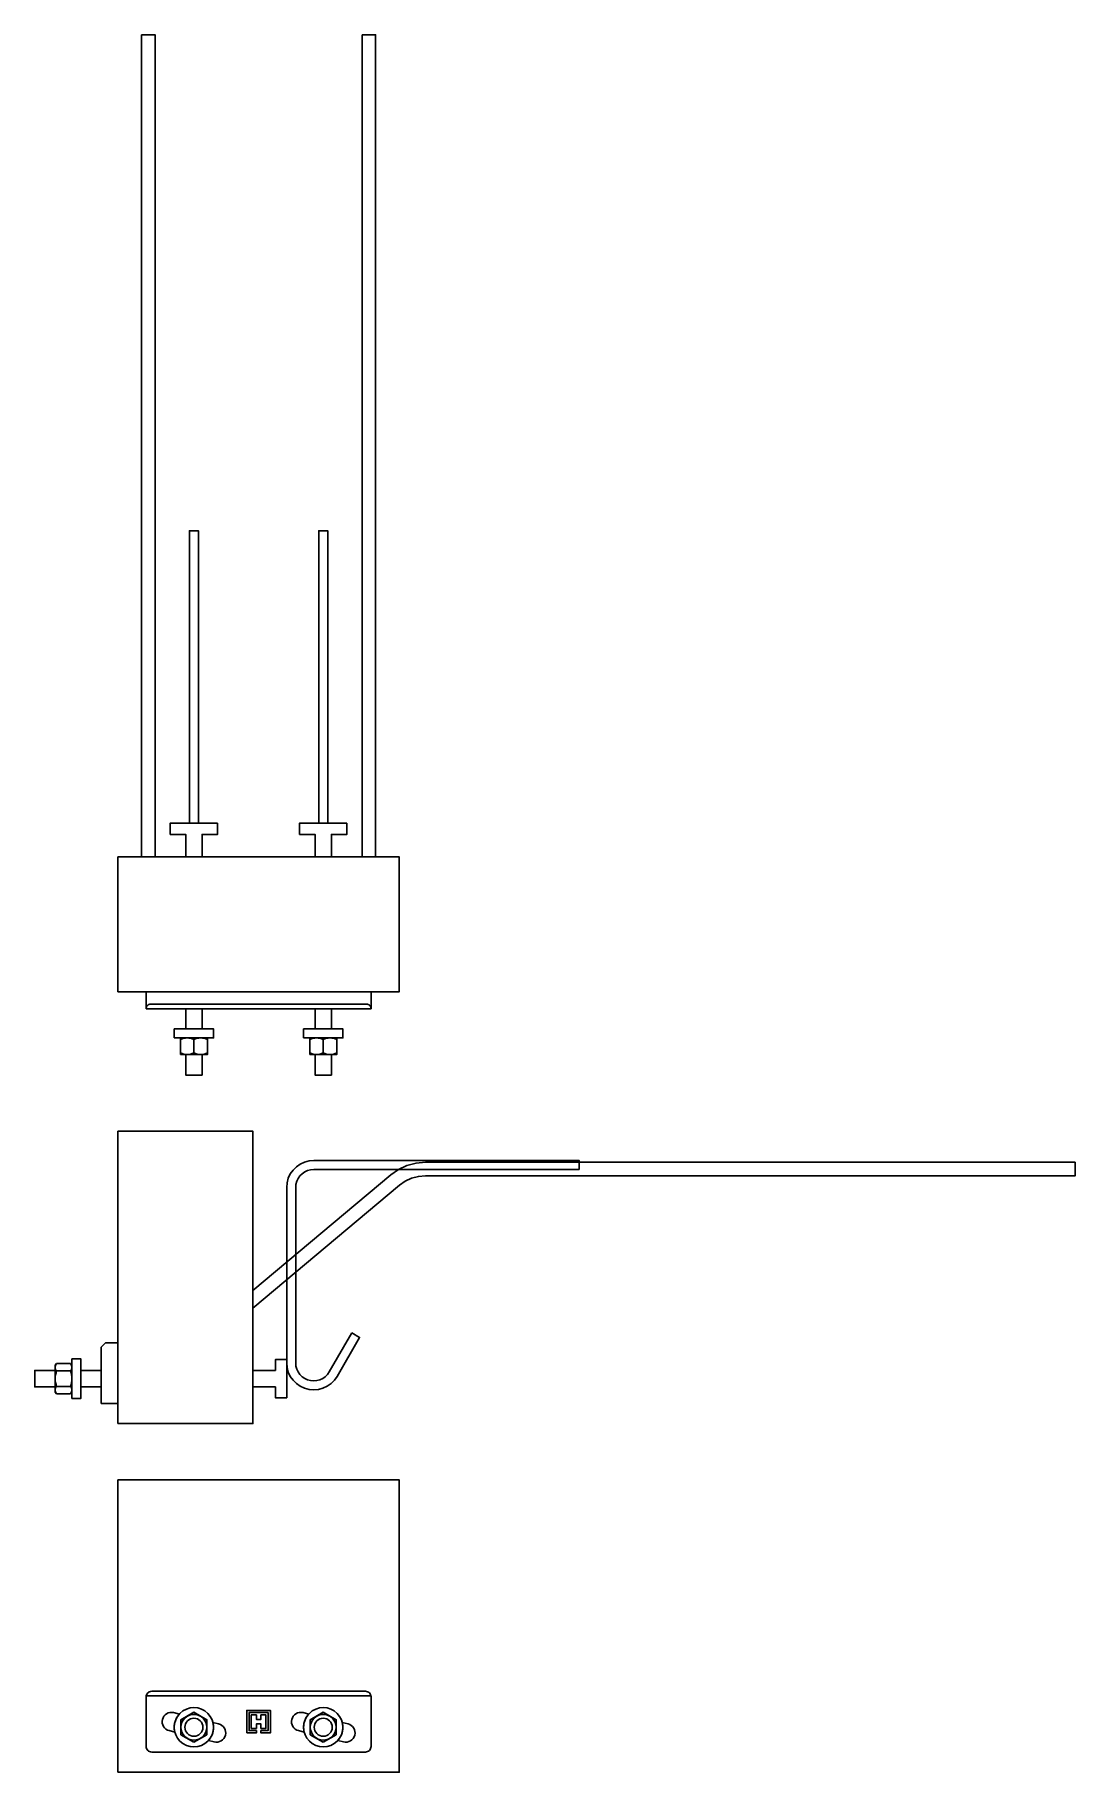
# Model space of a CAD drawing. Extents: x -74 to 851, y -694 to 851.
import ezdxf

# ---------------------------------------------------------------- set-up
doc = ezdxf.new("R2010")
doc.units = 0
doc.layers.add('Halfen', color=7, linetype='CONTINUOUS')

msp = doc.modelspace()

# ---------------------------------------------------------------- linework, layer by layer
at = {"layer": 'Halfen', "color": 7}
for p, q in [((67.5, -55.8), (67.5, -41)), ((182.5, -55.8), (182.5, -41)), ((-55.8, -337.072), (-41, -337.072)), ((-55.8, -350.928), (-41, -350.928)), ((25.101, -626), (224.899, -626))]:
    msp.add_line(p, q, dxfattribs=at)
for points in [[(21, 851.065), (21, 120), (33, 120), (33, 851.065)], [(217, 851.065), (217, 120), (229, 120), (229, 851.065)], [(71.5, 150), (71.5, 410), (63.5, 410), (63.5, 150)], [(186.5, 150), (186.5, 410), (178.5, 410), (178.5, 150)], [(88.5, 150), (46.5, 150), (46.5, 140), (60.175, 140), (60.175, 120), (74.825, 120), (74.825, 140), (88.5, 140)], [(203.5, 150), (161.5, 150), (161.5, 140), (175.175, 140), (175.175, 120), (189.825, 120), (189.825, 140), (203.5, 140)], [(0, 0), (250, 0), (250, 120), (0, 120)], [(25, -15), (225, -15), (225, 0), (25, 0)], [(74.825, -15), (60.175, -15), (60.175, -33), (74.825, -33)], [(189.825, -15), (175.175, -15), (175.175, -33), (189.825, -33)], [(50, -41), (85, -41), (85, -33), (50, -33)], [(55.5, -55.8), (79.5, -55.8), (79.5, -41), (55.5, -41)], [(165, -41), (200, -41), (200, -33), (165, -33)], [(170.5, -55.8), (194.5, -55.8), (194.5, -41), (170.5, -41)], [(74.825, -55.8), (60.175, -55.8), (60.175, -74), (74.825, -74)], [(189.825, -55.8), (175.175, -55.8), (175.175, -74), (189.825, -74)], [(0, -384), (120, -384), (120, -124), (0, -124)], [(851.065, -151.596), (273.352, -151.596), (265.016, -152.326), (256.935, -154.491), (249.352, -158.027), (242.498, -162.826), (120, -265.614), (120, -281.279), (250.211, -172.019), (255.352, -168.419), (261.039, -165.767), (267.1, -164.143), (273.352, -163.596), (851.065, -163.596)], [(207.856, -303.359), (187.856, -338), (186.257, -340.285), (184.285, -342.257), (182, -343.856), (179.472, -345.035), (176.778, -345.757), (174, -346), (171.222, -345.757), (168.528, -345.035), (166, -343.856), (163.715, -342.257), (161.743, -340.285), (160.144, -338), (158.965, -335.472), (158.243, -332.778), (158, -330), (158, -174), (158.243, -171.222), (158.965, -168.528), (160.144, -166), (161.743, -163.715), (163.715, -161.743), (166, -160.144), (168.528, -158.965), (171.222, -158.243), (174, -158), (410, -158), (410, -150), (174, -150), (169.832, -150.365), (165.792, -151.447), (162, -153.215), (158.573, -155.615), (155.615, -158.573), (153.215, -162), (151.447, -165.792), (150.365, -169.832), (150, -174), (150, -330), (150.365, -334.168), (151.447, -338.208), (153.215, -342), (155.615, -345.427), (158.573, -348.385), (162, -350.785), (165.792, -352.553), (169.832, -353.635), (174, -354), (178.168, -353.635), (182.208, -352.553), (186, -350.785), (189.427, -348.385), (192.385, -345.427), (194.785, -342), (214.785, -307.359)], [(-15, -366), (0, -366), (0, -312), (-11, -312), (-15, -316)], [(-55.8, -336.675), (-74, -336.675), (-74, -351.325), (-55.8, -351.325)], [(-54.566, -357.375), (-42.234, -357.375), (-41, -356.141), (-41, -331.859), (-42.234, -330.625), (-54.566, -330.625), (-55.8, -331.859), (-55.8, -356.141)], [(-41, -361.5), (-33, -361.5), (-33, -326.5), (-41, -326.5)], [(-15, -336.675), (-33, -336.675), (-33, -351.325), (-15, -351.325)], [(150, -327), (140, -327), (140, -336.675), (120, -336.675), (120, -351.325), (140, -351.325), (140, -361), (150, -361)], [(0, -694), (250, -694), (250, -434), (0, -434)], [(25, -671), (25.096, -671.975), (25.381, -672.913), (25.843, -673.778), (26.464, -674.536), (27.222, -675.157), (28.087, -675.619), (29.025, -675.904), (30, -676), (220, -676), (220.975, -675.904), (221.913, -675.619), (222.778, -675.157), (223.536, -674.536), (224.157, -673.778), (224.619, -672.913), (224.904, -671.975), (225, -671), (225, -627), (224.904, -626.025), (224.619, -625.087), (224.157, -624.222), (223.536, -623.464), (222.778, -622.843), (221.913, -622.381), (220.975, -622.096), (220, -622), (30, -622), (29.025, -622.096), (28.087, -622.381), (27.222, -622.843), (26.464, -623.464), (25.843, -624.222), (25.381, -625.087), (25.096, -626.025), (25, -627)], [(47.896, -640.76), (46.281, -640.841), (44.712, -641.235), (43.251, -641.928), (41.953, -642.893), (40.868, -644.093), (40.038, -645.481), (39.495, -647.004), (39.26, -648.604), (39.341, -650.219), (39.735, -651.788), (40.428, -653.249), (41.393, -654.547), (42.593, -655.632), (43.981, -656.462), (45.504, -657.005), (50.549, -658.263), (50.336, -657.414), (50.084, -655.715), (50, -654), (50.084, -652.285), (50.336, -650.586), (50.754, -648.92), (51.332, -647.303), (52.066, -645.751), (52.949, -644.278), (53.972, -642.898), (54.554, -642.256), (49.496, -640.995)], [(85, -654), (84.664, -650.586), (83.668, -647.303), (82.051, -644.278), (79.874, -641.626), (77.222, -639.449), (74.197, -637.832), (70.914, -636.836), (67.5, -636.5), (64.086, -636.836), (60.803, -637.832), (57.778, -639.449), (55.126, -641.626), (52.949, -644.278), (51.332, -647.303), (50.336, -650.586), (50, -654), (50.336, -657.414), (51.332, -660.697), (52.949, -663.722), (55.126, -666.374), (57.778, -668.551), (60.803, -670.168), (64.086, -671.164), (67.5, -671.5), (70.914, -671.164), (74.197, -670.168), (77.222, -668.551), (79.874, -666.374), (82.051, -663.722), (83.668, -660.697), (84.664, -657.414)], [(67.5, -667.375), (79.083, -660.688), (79.083, -647.312), (67.5, -640.625), (55.917, -647.312), (55.917, -660.688)], [(114.5, -659), (123, -659), (123, -657), (116.5, -657), (116.5, -641), (133.5, -641), (133.5, -657), (127, -657), (127, -659), (135.5, -659), (135.5, -639), (114.5, -639)], [(118.5, -655), (123, -655), (123, -651), (127, -651), (127, -655), (131.5, -655), (131.5, -643), (127, -643), (127, -647), (123, -647), (123, -643), (118.5, -643)], [(162.896, -640.76), (161.281, -640.841), (159.712, -641.235), (158.251, -641.928), (156.953, -642.893), (155.868, -644.093), (155.038, -645.481), (154.495, -647.004), (154.26, -648.604), (154.341, -650.219), (154.735, -651.788), (155.428, -653.249), (156.393, -654.547), (157.593, -655.632), (158.981, -656.462), (160.504, -657.005), (165.549, -658.263), (165.336, -657.414), (165.084, -655.715), (165, -654), (165.084, -652.285), (165.336, -650.586), (165.754, -648.92), (166.332, -647.303), (167.066, -645.751), (167.949, -644.278), (168.972, -642.898), (169.554, -642.256), (164.496, -640.995)], [(200, -654), (199.664, -650.586), (198.668, -647.303), (197.051, -644.278), (194.874, -641.626), (192.222, -639.449), (189.197, -637.832), (185.914, -636.836), (182.5, -636.5), (179.086, -636.836), (175.803, -637.832), (172.778, -639.449), (170.126, -641.626), (167.949, -644.278), (166.332, -647.303), (165.336, -650.586), (165, -654), (165.336, -657.414), (166.332, -660.697), (167.949, -663.722), (170.126, -666.374), (172.778, -668.551), (175.803, -670.168), (179.086, -671.164), (182.5, -671.5), (185.914, -671.164), (189.197, -670.168), (192.222, -668.551), (194.874, -666.374), (197.051, -663.722), (198.668, -660.697), (199.664, -657.414)], [(182.5, -667.375), (194.083, -660.688), (194.083, -647.312), (182.5, -640.625), (170.917, -647.312), (170.917, -660.688)], [(84.444, -649.709), (84.664, -650.586), (84.916, -652.285), (85, -654), (84.916, -655.715), (84.664, -657.414), (84.246, -659.08), (83.668, -660.697), (82.934, -662.249), (82.051, -663.722), (81.028, -665.102), (80.466, -665.722), (85.504, -666.978), (87.104, -667.214), (88.719, -667.133), (90.288, -666.738), (91.749, -666.045), (93.047, -665.08), (94.132, -663.88), (94.962, -662.492), (95.505, -660.969), (95.741, -659.369), (95.659, -657.754), (95.265, -656.185), (94.572, -654.724), (93.607, -653.426), (92.407, -652.341), (91.019, -651.511), (89.496, -650.968)], [(199.444, -649.709), (199.664, -650.586), (199.916, -652.285), (200, -654), (199.916, -655.715), (199.664, -657.414), (199.246, -659.08), (198.668, -660.697), (197.934, -662.249), (197.051, -663.722), (196.028, -665.102), (195.466, -665.722), (200.504, -666.978), (202.104, -667.214), (203.719, -667.133), (205.288, -666.738), (206.749, -666.045), (208.047, -665.08), (209.132, -663.88), (209.962, -662.492), (210.505, -660.969), (210.74, -659.369), (210.659, -657.754), (210.265, -656.185), (209.572, -654.724), (208.607, -653.426), (207.407, -652.341), (206.019, -651.511), (204.496, -650.968)]]:
    msp.add_lwpolyline(points, close=True, dxfattribs=at)
msp.add_lwpolyline([(25, -15), (25.077, -14.22), (25.304, -13.469), (25.674, -12.778), (26.172, -12.172), (26.778, -11.674), (27.469, -11.304), (28.22, -11.077), (29, -11), (221, -11), (221.78, -11.077), (222.531, -11.304), (223.222, -11.674), (223.828, -12.172), (224.326, -12.778), (224.696, -13.469), (224.923, -14.22), (225, -15)], dxfattribs=at)
for centre, radius in [((67.5, -654), 11.5), ((67.5, -654), 8), ((182.5, -654), 11.5), ((182.5, -654), 8)]:
    msp.add_circle(centre, radius, dxfattribs=at)
for centre, radius, start, end in [((61.5, -54.375), 13.375, 63.346222, 116.653778), ((73.5, -54.375), 13.375, 63.346222, 116.653778), ((176.5, -54.375), 13.375, 63.346222, 116.653778), ((188.5, -54.375), 13.375, 63.346222, 116.653778), ((61.5, -42.425), 13.375, 243.346222, 296.653778), ((73.5, -42.425), 13.375, 243.346222, 296.653778), ((176.5, -42.425), 13.375, 243.346222, 296.653778), ((188.5, -42.425), 13.375, 243.346222, 296.653778), ((-50.322, -334.089), 5.478, 140.779022, 219.220978), ((-35.738, -344), 20.062, 159.798004, 200.201996), ((-46.478, -334.089), 5.478, -39.220978, 39.220982), ((-61.062, -344), 20.062, -20.201996, 20.202003), ((-50.322, -353.911), 5.478, 140.779022, 219.220978), ((-46.478, -353.911), 5.478, -39.220978, 39.220982)]:
    msp.add_arc(centre, radius, start, end, dxfattribs=at)

doc.saveas('drawing.dxf')
